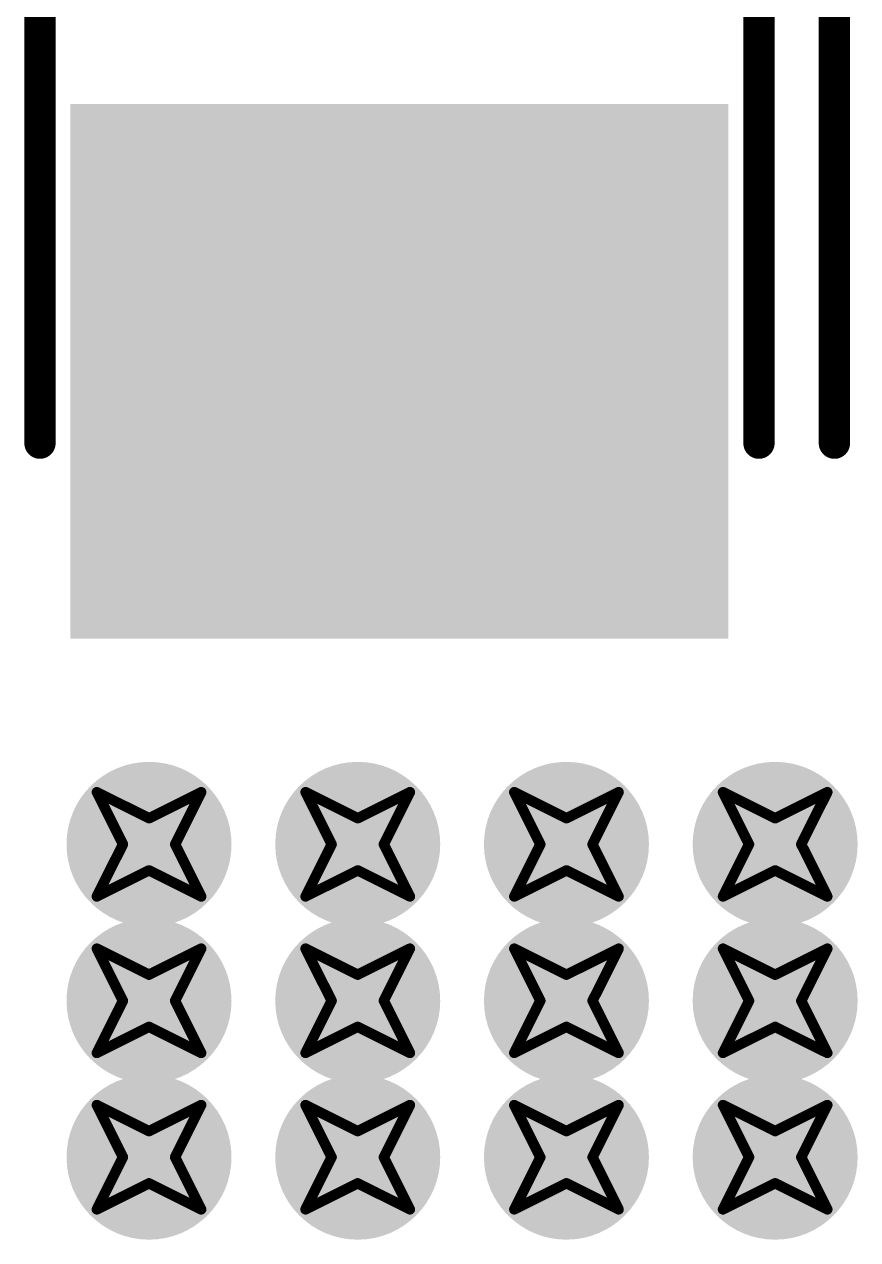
# Model space of a CAD drawing. Header units: inches. Extents: x -11 to 1110, y -7 to 455.
# Drawn here: x 634.47 to 638.53, y 19.18 to 25.1 of the extents above; entities that cross this region are included whole.
import ezdxf

# ---------------------------------------------------------------- set-up
doc = ezdxf.new("R2010")
doc.units = ezdxf.units.IN
for name, color, linetype in [('Bottom Layer', 5, 'Continuous'), ('Bottom Overlay', 54, 'Continuous'), ('Bottom Paste', 16, 'Continuous'), ('Bottom Solder', 6, 'Continuous'), ('Drill Drawing', 1, 'Continuous'), ('Top Layer', 1, 'Continuous'), ('Top Solder', 216, 'Continuous'), ('Via Holes', 16, 'Continuous')]:
    doc.layers.add(name, color=color, linetype=linetype)

# ---------------------------------------------------------------- blocks, each defined once
blk = doc.blocks.new('C____C_B_249')
at = {"layer": 'Bottom Overlay'}
blk.add_lwpolyline([(3.05, -1.75, 0.1524, 0.1524, 0), (-3.0251, -1.75, 0.1524, 0.1524, 0)], format="xyseb", dxfattribs=at)
blk.add_lwpolyline([(3.0119, -1.75, 0.0762, 0.0762, 1), (3.0881, -1.75, 0.0762, 0.0762, 1)], format="xyseb", close=True, dxfattribs=at)
blk = doc.blocks.new('C____C_B_250')
at = {"layer": 'Bottom Layer'}
blk.add_hatch(color=5, dxfattribs=at).paths.add_polyline_path([(1.5, 1.5), (3.9, 1.5), (3.9, -1.5), (1.5, -1.5)])
at = {"layer": 'Bottom Paste'}
blk.add_hatch(color=16, dxfattribs=at).paths.add_polyline_path([(1.5, 1.5), (3.9, 1.5), (3.9, -1.5), (1.5, -1.5)])
at = {"layer": 'Bottom Solder'}
blk.add_hatch(color=6, dxfattribs=at).paths.add_polyline_path([(1.3984, 1.6016), (4.0016, 1.6016), (4.0016, -1.6016), (1.3984, -1.6016)])
at = {"layer": 'Bottom Overlay'}
for points in [[(3.05, 1.75, 0.1524, 0.1524, 0), (-3.0251, 1.75, 0.1524, 0.1524, 0)], [(3.05, -1.75, 0.1524, 0.1524, 0), (-3.0251, -1.75, 0.1524, 0.1524, 0)]]:
    blk.add_lwpolyline(points, format="xyseb", dxfattribs=at)
for points in [[(3.0119, 1.75, 0.0762, 0.0762, 1), (3.0881, 1.75, 0.0762, 0.0762, 1)], [(3.0119, -1.75, 0.0762, 0.0762, 1), (3.0881, -1.75, 0.0762, 0.0762, 1)]]:
    blk.add_lwpolyline(points, format="xyseb", close=True, dxfattribs=at)

msp = doc.modelspace()

# ---------------------------------------------------------------- hatches: boundary and pattern name
at = {"layer": 'Bottom Layer'}
h = msp.add_hatch(color=5, dxfattribs=at)
edge = h.paths.add_edge_path()
edge.add_arc((635.0762, 21.1074), 0.3, 0, 360)
h = msp.add_hatch(color=5, dxfattribs=at)
edge = h.paths.add_edge_path()
edge.add_arc((636.0922, 21.1074), 0.3, 0, 360)
h = msp.add_hatch(color=5, dxfattribs=at)
edge = h.paths.add_edge_path()
edge.add_arc((637.1082, 21.1074), 0.3, 0, 360)
h = msp.add_hatch(color=5, dxfattribs=at)
edge = h.paths.add_edge_path()
edge.add_arc((638.1242, 21.1074), 0.3, 0, 360)
h = msp.add_hatch(color=5, dxfattribs=at)
edge = h.paths.add_edge_path()
edge.add_arc((635.0762, 20.3454), 0.3, 0, 360)
h = msp.add_hatch(color=5, dxfattribs=at)
edge = h.paths.add_edge_path()
edge.add_arc((636.0922, 20.3454), 0.3, 0, 360)
h = msp.add_hatch(color=5, dxfattribs=at)
edge = h.paths.add_edge_path()
edge.add_arc((637.1082, 20.3454), 0.3, 0, 360)
h = msp.add_hatch(color=5, dxfattribs=at)
edge = h.paths.add_edge_path()
edge.add_arc((638.1242, 20.3454), 0.3, 0, 360)
h = msp.add_hatch(color=5, dxfattribs=at)
edge = h.paths.add_edge_path()
edge.add_arc((635.0762, 19.5834), 0.3, 0, 360)
h = msp.add_hatch(color=5, dxfattribs=at)
edge = h.paths.add_edge_path()
edge.add_arc((636.0922, 19.5834), 0.3, 0, 360)
h = msp.add_hatch(color=5, dxfattribs=at)
edge = h.paths.add_edge_path()
edge.add_arc((637.1082, 19.5834), 0.3, 0, 360)
h = msp.add_hatch(color=5, dxfattribs=at)
edge = h.paths.add_edge_path()
edge.add_arc((638.1242, 19.5834), 0.3, 0, 360)
at = {"layer": 'Bottom Solder'}
h = msp.add_hatch(color=6, dxfattribs=at)
edge = h.paths.add_edge_path()
edge.add_arc((635.0762, 21.1074), 0.4016, 0, 360)
h = msp.add_hatch(color=6, dxfattribs=at)
edge = h.paths.add_edge_path()
edge.add_arc((636.0922, 21.1074), 0.4016, 0, 360)
h = msp.add_hatch(color=6, dxfattribs=at)
edge = h.paths.add_edge_path()
edge.add_arc((637.1082, 21.1074), 0.4016, 0, 360)
h = msp.add_hatch(color=6, dxfattribs=at)
edge = h.paths.add_edge_path()
edge.add_arc((638.1242, 21.1074), 0.4016, 0, 360)
h = msp.add_hatch(color=6, dxfattribs=at)
edge = h.paths.add_edge_path()
edge.add_arc((635.0762, 20.3454), 0.4016, 0, 360)
h = msp.add_hatch(color=6, dxfattribs=at)
edge = h.paths.add_edge_path()
edge.add_arc((636.0922, 20.3454), 0.4016, 0, 360)
h = msp.add_hatch(color=6, dxfattribs=at)
edge = h.paths.add_edge_path()
edge.add_arc((637.1082, 20.3454), 0.4016, 0, 360)
h = msp.add_hatch(color=6, dxfattribs=at)
edge = h.paths.add_edge_path()
edge.add_arc((638.1242, 20.3454), 0.4016, 0, 360)
h = msp.add_hatch(color=6, dxfattribs=at)
edge = h.paths.add_edge_path()
edge.add_arc((635.0762, 19.5834), 0.4016, 0, 360)
h = msp.add_hatch(color=6, dxfattribs=at)
edge = h.paths.add_edge_path()
edge.add_arc((636.0922, 19.5834), 0.4016, 0, 360)
h = msp.add_hatch(color=6, dxfattribs=at)
edge = h.paths.add_edge_path()
edge.add_arc((637.1082, 19.5834), 0.4016, 0, 360)
h = msp.add_hatch(color=6, dxfattribs=at)
edge = h.paths.add_edge_path()
edge.add_arc((638.1242, 19.5834), 0.4016, 0, 360)
at = {"layer": 'Top Layer'}
h = msp.add_hatch(color=1, dxfattribs=at)
edge = h.paths.add_edge_path()
edge.add_arc((635.0762, 21.1074), 0.3, 0, 360)
h = msp.add_hatch(color=1, dxfattribs=at)
edge = h.paths.add_edge_path()
edge.add_arc((636.0922, 21.1074), 0.3, 0, 360)
h = msp.add_hatch(color=1, dxfattribs=at)
edge = h.paths.add_edge_path()
edge.add_arc((637.1082, 21.1074), 0.3, 0, 360)
h = msp.add_hatch(color=1, dxfattribs=at)
edge = h.paths.add_edge_path()
edge.add_arc((638.1242, 21.1074), 0.3, 0, 360)
h = msp.add_hatch(color=1, dxfattribs=at)
edge = h.paths.add_edge_path()
edge.add_arc((635.0762, 20.3454), 0.3, 0, 360)
h = msp.add_hatch(color=1, dxfattribs=at)
edge = h.paths.add_edge_path()
edge.add_arc((636.0922, 20.3454), 0.3, 0, 360)
h = msp.add_hatch(color=1, dxfattribs=at)
edge = h.paths.add_edge_path()
edge.add_arc((637.1082, 20.3454), 0.3, 0, 360)
h = msp.add_hatch(color=1, dxfattribs=at)
edge = h.paths.add_edge_path()
edge.add_arc((638.1242, 20.3454), 0.3, 0, 360)
h = msp.add_hatch(color=1, dxfattribs=at)
edge = h.paths.add_edge_path()
edge.add_arc((635.0762, 19.5834), 0.3, 0, 360)
h = msp.add_hatch(color=1, dxfattribs=at)
edge = h.paths.add_edge_path()
edge.add_arc((636.0922, 19.5834), 0.3, 0, 360)
h = msp.add_hatch(color=1, dxfattribs=at)
edge = h.paths.add_edge_path()
edge.add_arc((637.1082, 19.5834), 0.3, 0, 360)
h = msp.add_hatch(color=1, dxfattribs=at)
edge = h.paths.add_edge_path()
edge.add_arc((638.1242, 19.5834), 0.3, 0, 360)
at = {"layer": 'Top Solder'}
h = msp.add_hatch(color=216, dxfattribs=at)
edge = h.paths.add_edge_path()
edge.add_arc((635.0762, 21.1074), 0.4016, 0, 360)
h = msp.add_hatch(color=216, dxfattribs=at)
edge = h.paths.add_edge_path()
edge.add_arc((636.0922, 21.1074), 0.4016, 0, 360)
h = msp.add_hatch(color=216, dxfattribs=at)
edge = h.paths.add_edge_path()
edge.add_arc((637.1082, 21.1074), 0.4016, 0, 360)
h = msp.add_hatch(color=216, dxfattribs=at)
edge = h.paths.add_edge_path()
edge.add_arc((638.1242, 21.1074), 0.4016, 0, 360)
h = msp.add_hatch(color=216, dxfattribs=at)
edge = h.paths.add_edge_path()
edge.add_arc((635.0762, 20.3454), 0.4016, 0, 360)
h = msp.add_hatch(color=216, dxfattribs=at)
edge = h.paths.add_edge_path()
edge.add_arc((636.0922, 20.3454), 0.4016, 0, 360)
h = msp.add_hatch(color=216, dxfattribs=at)
edge = h.paths.add_edge_path()
edge.add_arc((637.1082, 20.3454), 0.4016, 0, 360)
h = msp.add_hatch(color=216, dxfattribs=at)
edge = h.paths.add_edge_path()
edge.add_arc((638.1242, 20.3454), 0.4016, 0, 360)
h = msp.add_hatch(color=216, dxfattribs=at)
edge = h.paths.add_edge_path()
edge.add_arc((635.0762, 19.5834), 0.4016, 0, 360)
h = msp.add_hatch(color=216, dxfattribs=at)
edge = h.paths.add_edge_path()
edge.add_arc((636.0922, 19.5834), 0.4016, 0, 360)
h = msp.add_hatch(color=216, dxfattribs=at)
edge = h.paths.add_edge_path()
edge.add_arc((637.1082, 19.5834), 0.4016, 0, 360)
h = msp.add_hatch(color=216, dxfattribs=at)
edge = h.paths.add_edge_path()
edge.add_arc((638.1242, 19.5834), 0.4016, 0, 360)
at = {"layer": 'Via Holes'}
h = msp.add_hatch(color=7, dxfattribs=at)
edge = h.paths.add_edge_path()
edge.add_arc((635.0762, 21.1074), 0.15, 0, 360)
h = msp.add_hatch(color=7, dxfattribs=at)
edge = h.paths.add_edge_path()
edge.add_arc((636.0922, 21.1074), 0.15, 0, 360)
h = msp.add_hatch(color=7, dxfattribs=at)
edge = h.paths.add_edge_path()
edge.add_arc((637.1082, 21.1074), 0.15, 0, 360)
h = msp.add_hatch(color=7, dxfattribs=at)
edge = h.paths.add_edge_path()
edge.add_arc((638.1242, 21.1074), 0.15, 0, 360)
h = msp.add_hatch(color=7, dxfattribs=at)
edge = h.paths.add_edge_path()
edge.add_arc((635.0762, 20.3454), 0.15, 0, 360)
h = msp.add_hatch(color=7, dxfattribs=at)
edge = h.paths.add_edge_path()
edge.add_arc((636.0922, 20.3454), 0.15, 0, 360)
h = msp.add_hatch(color=7, dxfattribs=at)
edge = h.paths.add_edge_path()
edge.add_arc((637.1082, 20.3454), 0.15, 0, 360)
h = msp.add_hatch(color=7, dxfattribs=at)
edge = h.paths.add_edge_path()
edge.add_arc((638.1242, 20.3454), 0.15, 0, 360)
h = msp.add_hatch(color=7, dxfattribs=at)
edge = h.paths.add_edge_path()
edge.add_arc((635.0762, 19.5834), 0.15, 0, 360)
h = msp.add_hatch(color=7, dxfattribs=at)
edge = h.paths.add_edge_path()
edge.add_arc((636.0922, 19.5834), 0.15, 0, 360)
h = msp.add_hatch(color=7, dxfattribs=at)
edge = h.paths.add_edge_path()
edge.add_arc((637.1082, 19.5834), 0.15, 0, 360)
h = msp.add_hatch(color=7, dxfattribs=at)
edge = h.paths.add_edge_path()
edge.add_arc((638.1242, 19.5834), 0.15, 0, 360)

# ---------------------------------------------------------------- linework, layer by layer
at = {"layer": 'Drill Drawing'}
for points in [[(634.8222, 21.3614, 0.0508, 0.0508, 0), (635.0762, 21.2344, 0.0508, 0.0508, 0)], [(634.8222, 21.3614, 0.0508, 0.0508, 0), (634.9492, 21.1074, 0.0508, 0.0508, 0)], [(635.0762, 21.2344, 0.0508, 0.0508, 0), (635.3302, 21.3614, 0.0508, 0.0508, 0)], [(635.2032, 21.1074, 0.0508, 0.0508, 0), (635.3302, 21.3614, 0.0508, 0.0508, 0)], [(635.8382, 21.3614, 0.0508, 0.0508, 0), (636.0922, 21.2344, 0.0508, 0.0508, 0)], [(635.8382, 21.3614, 0.0508, 0.0508, 0), (635.9652, 21.1074, 0.0508, 0.0508, 0)], [(636.0922, 21.2344, 0.0508, 0.0508, 0), (636.3462, 21.3614, 0.0508, 0.0508, 0)], [(636.2192, 21.1074, 0.0508, 0.0508, 0), (636.3462, 21.3614, 0.0508, 0.0508, 0)], [(636.8542, 21.3614, 0.0508, 0.0508, 0), (637.1082, 21.2344, 0.0508, 0.0508, 0)], [(636.8542, 21.3614, 0.0508, 0.0508, 0), (636.9812, 21.1074, 0.0508, 0.0508, 0)], [(637.1082, 21.2344, 0.0508, 0.0508, 0), (637.3622, 21.3614, 0.0508, 0.0508, 0)], [(637.2352, 21.1074, 0.0508, 0.0508, 0), (637.3622, 21.3614, 0.0508, 0.0508, 0)], [(637.8702, 21.3614, 0.0508, 0.0508, 0), (638.1242, 21.2344, 0.0508, 0.0508, 0)], [(637.8702, 21.3614, 0.0508, 0.0508, 0), (637.9972, 21.1074, 0.0508, 0.0508, 0)], [(638.1242, 21.2344, 0.0508, 0.0508, 0), (638.3782, 21.3614, 0.0508, 0.0508, 0)], [(638.2512, 21.1074, 0.0508, 0.0508, 0), (638.3782, 21.3614, 0.0508, 0.0508, 0)], [(634.8222, 20.8534, 0.0508, 0.0508, 0), (634.9492, 21.1074, 0.0508, 0.0508, 0)], [(635.2032, 21.1074, 0.0508, 0.0508, 0), (635.3302, 20.8534, 0.0508, 0.0508, 0)], [(635.8382, 20.8534, 0.0508, 0.0508, 0), (635.9652, 21.1074, 0.0508, 0.0508, 0)], [(636.2192, 21.1074, 0.0508, 0.0508, 0), (636.3462, 20.8534, 0.0508, 0.0508, 0)], [(636.8542, 20.8534, 0.0508, 0.0508, 0), (636.9812, 21.1074, 0.0508, 0.0508, 0)], [(637.2352, 21.1074, 0.0508, 0.0508, 0), (637.3622, 20.8534, 0.0508, 0.0508, 0)], [(637.8702, 20.8534, 0.0508, 0.0508, 0), (637.9972, 21.1074, 0.0508, 0.0508, 0)], [(638.2512, 21.1074, 0.0508, 0.0508, 0), (638.3782, 20.8534, 0.0508, 0.0508, 0)], [(634.8222, 20.8534, 0.0508, 0.0508, 0), (635.0762, 20.9804, 0.0508, 0.0508, 0)], [(635.0762, 20.9804, 0.0508, 0.0508, 0), (635.3302, 20.8534, 0.0508, 0.0508, 0)], [(635.8382, 20.8534, 0.0508, 0.0508, 0), (636.0922, 20.9804, 0.0508, 0.0508, 0)], [(636.0922, 20.9804, 0.0508, 0.0508, 0), (636.3462, 20.8534, 0.0508, 0.0508, 0)], [(636.8542, 20.8534, 0.0508, 0.0508, 0), (637.1082, 20.9804, 0.0508, 0.0508, 0)], [(637.1082, 20.9804, 0.0508, 0.0508, 0), (637.3622, 20.8534, 0.0508, 0.0508, 0)], [(637.8702, 20.8534, 0.0508, 0.0508, 0), (638.1242, 20.9804, 0.0508, 0.0508, 0)], [(638.1242, 20.9804, 0.0508, 0.0508, 0), (638.3782, 20.8534, 0.0508, 0.0508, 0)], [(634.8222, 20.5994, 0.0508, 0.0508, 0), (635.0762, 20.4724, 0.0508, 0.0508, 0)], [(634.8222, 20.5994, 0.0508, 0.0508, 0), (634.9492, 20.3454, 0.0508, 0.0508, 0)], [(635.0762, 20.4724, 0.0508, 0.0508, 0), (635.3302, 20.5994, 0.0508, 0.0508, 0)], [(635.2032, 20.3454, 0.0508, 0.0508, 0), (635.3302, 20.5994, 0.0508, 0.0508, 0)], [(635.8382, 20.5994, 0.0508, 0.0508, 0), (636.0922, 20.4724, 0.0508, 0.0508, 0)], [(635.8382, 20.5994, 0.0508, 0.0508, 0), (635.9652, 20.3454, 0.0508, 0.0508, 0)], [(636.0922, 20.4724, 0.0508, 0.0508, 0), (636.3462, 20.5994, 0.0508, 0.0508, 0)], [(636.2192, 20.3454, 0.0508, 0.0508, 0), (636.3462, 20.5994, 0.0508, 0.0508, 0)], [(636.8542, 20.5994, 0.0508, 0.0508, 0), (637.1082, 20.4724, 0.0508, 0.0508, 0)], [(636.8542, 20.5994, 0.0508, 0.0508, 0), (636.9812, 20.3454, 0.0508, 0.0508, 0)], [(637.1082, 20.4724, 0.0508, 0.0508, 0), (637.3622, 20.5994, 0.0508, 0.0508, 0)], [(637.2352, 20.3454, 0.0508, 0.0508, 0), (637.3622, 20.5994, 0.0508, 0.0508, 0)], [(637.8702, 20.5994, 0.0508, 0.0508, 0), (638.1242, 20.4724, 0.0508, 0.0508, 0)], [(637.8702, 20.5994, 0.0508, 0.0508, 0), (637.9972, 20.3454, 0.0508, 0.0508, 0)], [(638.1242, 20.4724, 0.0508, 0.0508, 0), (638.3782, 20.5994, 0.0508, 0.0508, 0)], [(638.2512, 20.3454, 0.0508, 0.0508, 0), (638.3782, 20.5994, 0.0508, 0.0508, 0)], [(634.8222, 20.0914, 0.0508, 0.0508, 0), (634.9492, 20.3454, 0.0508, 0.0508, 0)], [(635.2032, 20.3454, 0.0508, 0.0508, 0), (635.3302, 20.0914, 0.0508, 0.0508, 0)], [(635.8382, 20.0914, 0.0508, 0.0508, 0), (635.9652, 20.3454, 0.0508, 0.0508, 0)], [(636.2192, 20.3454, 0.0508, 0.0508, 0), (636.3462, 20.0914, 0.0508, 0.0508, 0)], [(636.8542, 20.0914, 0.0508, 0.0508, 0), (636.9812, 20.3454, 0.0508, 0.0508, 0)], [(637.2352, 20.3454, 0.0508, 0.0508, 0), (637.3622, 20.0914, 0.0508, 0.0508, 0)], [(637.8702, 20.0914, 0.0508, 0.0508, 0), (637.9972, 20.3454, 0.0508, 0.0508, 0)], [(638.2512, 20.3454, 0.0508, 0.0508, 0), (638.3782, 20.0914, 0.0508, 0.0508, 0)], [(634.8222, 20.0914, 0.0508, 0.0508, 0), (635.0762, 20.2184, 0.0508, 0.0508, 0)], [(635.0762, 20.2184, 0.0508, 0.0508, 0), (635.3302, 20.0914, 0.0508, 0.0508, 0)], [(635.8382, 20.0914, 0.0508, 0.0508, 0), (636.0922, 20.2184, 0.0508, 0.0508, 0)], [(636.0922, 20.2184, 0.0508, 0.0508, 0), (636.3462, 20.0914, 0.0508, 0.0508, 0)], [(636.8542, 20.0914, 0.0508, 0.0508, 0), (637.1082, 20.2184, 0.0508, 0.0508, 0)], [(637.1082, 20.2184, 0.0508, 0.0508, 0), (637.3622, 20.0914, 0.0508, 0.0508, 0)], [(637.8702, 20.0914, 0.0508, 0.0508, 0), (638.1242, 20.2184, 0.0508, 0.0508, 0)], [(638.1242, 20.2184, 0.0508, 0.0508, 0), (638.3782, 20.0914, 0.0508, 0.0508, 0)], [(634.8222, 19.8374, 0.0508, 0.0508, 0), (635.0762, 19.7104, 0.0508, 0.0508, 0)], [(634.8222, 19.8374, 0.0508, 0.0508, 0), (634.9492, 19.5834, 0.0508, 0.0508, 0)], [(635.0762, 19.7104, 0.0508, 0.0508, 0), (635.3302, 19.8374, 0.0508, 0.0508, 0)], [(635.2032, 19.5834, 0.0508, 0.0508, 0), (635.3302, 19.8374, 0.0508, 0.0508, 0)], [(635.8382, 19.8374, 0.0508, 0.0508, 0), (636.0922, 19.7104, 0.0508, 0.0508, 0)], [(635.8382, 19.8374, 0.0508, 0.0508, 0), (635.9652, 19.5834, 0.0508, 0.0508, 0)], [(636.0922, 19.7104, 0.0508, 0.0508, 0), (636.3462, 19.8374, 0.0508, 0.0508, 0)], [(636.2192, 19.5834, 0.0508, 0.0508, 0), (636.3462, 19.8374, 0.0508, 0.0508, 0)], [(636.8542, 19.8374, 0.0508, 0.0508, 0), (637.1082, 19.7104, 0.0508, 0.0508, 0)], [(636.8542, 19.8374, 0.0508, 0.0508, 0), (636.9812, 19.5834, 0.0508, 0.0508, 0)], [(637.1082, 19.7104, 0.0508, 0.0508, 0), (637.3622, 19.8374, 0.0508, 0.0508, 0)], [(637.2352, 19.5834, 0.0508, 0.0508, 0), (637.3622, 19.8374, 0.0508, 0.0508, 0)], [(637.8702, 19.8374, 0.0508, 0.0508, 0), (638.1242, 19.7104, 0.0508, 0.0508, 0)], [(637.8702, 19.8374, 0.0508, 0.0508, 0), (637.9972, 19.5834, 0.0508, 0.0508, 0)], [(638.1242, 19.7104, 0.0508, 0.0508, 0), (638.3782, 19.8374, 0.0508, 0.0508, 0)], [(638.2512, 19.5834, 0.0508, 0.0508, 0), (638.3782, 19.8374, 0.0508, 0.0508, 0)], [(634.8222, 19.3294, 0.0508, 0.0508, 0), (634.9492, 19.5834, 0.0508, 0.0508, 0)], [(635.2032, 19.5834, 0.0508, 0.0508, 0), (635.3302, 19.3294, 0.0508, 0.0508, 0)], [(635.8382, 19.3294, 0.0508, 0.0508, 0), (635.9652, 19.5834, 0.0508, 0.0508, 0)], [(636.2192, 19.5834, 0.0508, 0.0508, 0), (636.3462, 19.3294, 0.0508, 0.0508, 0)], [(636.8542, 19.3294, 0.0508, 0.0508, 0), (636.9812, 19.5834, 0.0508, 0.0508, 0)], [(637.2352, 19.5834, 0.0508, 0.0508, 0), (637.3622, 19.3294, 0.0508, 0.0508, 0)], [(637.8702, 19.3294, 0.0508, 0.0508, 0), (637.9972, 19.5834, 0.0508, 0.0508, 0)], [(638.2512, 19.5834, 0.0508, 0.0508, 0), (638.3782, 19.3294, 0.0508, 0.0508, 0)], [(634.8222, 19.3294, 0.0508, 0.0508, 0), (635.0762, 19.4564, 0.0508, 0.0508, 0)], [(635.0762, 19.4564, 0.0508, 0.0508, 0), (635.3302, 19.3294, 0.0508, 0.0508, 0)], [(635.8382, 19.3294, 0.0508, 0.0508, 0), (636.0922, 19.4564, 0.0508, 0.0508, 0)], [(636.0922, 19.4564, 0.0508, 0.0508, 0), (636.3462, 19.3294, 0.0508, 0.0508, 0)], [(636.8542, 19.3294, 0.0508, 0.0508, 0), (637.1082, 19.4564, 0.0508, 0.0508, 0)], [(637.1082, 19.4564, 0.0508, 0.0508, 0), (637.3622, 19.3294, 0.0508, 0.0508, 0)], [(637.8702, 19.3294, 0.0508, 0.0508, 0), (638.1242, 19.4564, 0.0508, 0.0508, 0)], [(638.1242, 19.4564, 0.0508, 0.0508, 0), (638.3782, 19.3294, 0.0508, 0.0508, 0)]]:
    msp.add_lwpolyline(points, format="xyseb", dxfattribs=at)
for points in [[(634.8095, 21.3614, 0.0254, 0.0254, 1), (634.8349, 21.3614, 0.0254, 0.0254, 1)], [(634.8095, 21.3614, 0.0254, 0.0254, 1), (634.8349, 21.3614, 0.0254, 0.0254, 1)], [(635.3175, 21.3614, 0.0254, 0.0254, 1), (635.3429, 21.3614, 0.0254, 0.0254, 1)], [(635.3175, 21.3614, 0.0254, 0.0254, 1), (635.3429, 21.3614, 0.0254, 0.0254, 1)], [(635.8255, 21.3614, 0.0254, 0.0254, 1), (635.8509, 21.3614, 0.0254, 0.0254, 1)], [(635.8255, 21.3614, 0.0254, 0.0254, 1), (635.8509, 21.3614, 0.0254, 0.0254, 1)], [(636.3335, 21.3614, 0.0254, 0.0254, 1), (636.3589, 21.3614, 0.0254, 0.0254, 1)], [(636.3335, 21.3614, 0.0254, 0.0254, 1), (636.3589, 21.3614, 0.0254, 0.0254, 1)], [(636.8415, 21.3614, 0.0254, 0.0254, 1), (636.8669, 21.3614, 0.0254, 0.0254, 1)], [(636.8415, 21.3614, 0.0254, 0.0254, 1), (636.8669, 21.3614, 0.0254, 0.0254, 1)], [(637.3495, 21.3614, 0.0254, 0.0254, 1), (637.3749, 21.3614, 0.0254, 0.0254, 1)], [(637.3495, 21.3614, 0.0254, 0.0254, 1), (637.3749, 21.3614, 0.0254, 0.0254, 1)], [(637.8575, 21.3614, 0.0254, 0.0254, 1), (637.8829, 21.3614, 0.0254, 0.0254, 1)], [(637.8575, 21.3614, 0.0254, 0.0254, 1), (637.8829, 21.3614, 0.0254, 0.0254, 1)], [(638.3655, 21.3614, 0.0254, 0.0254, 1), (638.3909, 21.3614, 0.0254, 0.0254, 1)], [(638.3655, 21.3614, 0.0254, 0.0254, 1), (638.3909, 21.3614, 0.0254, 0.0254, 1)], [(635.0635, 21.2344, 0.0254, 0.0254, 1), (635.0889, 21.2344, 0.0254, 0.0254, 1)], [(635.0635, 21.2344, 0.0254, 0.0254, 1), (635.0889, 21.2344, 0.0254, 0.0254, 1)], [(636.0795, 21.2344, 0.0254, 0.0254, 1), (636.1049, 21.2344, 0.0254, 0.0254, 1)], [(636.0795, 21.2344, 0.0254, 0.0254, 1), (636.1049, 21.2344, 0.0254, 0.0254, 1)], [(637.0955, 21.2344, 0.0254, 0.0254, 1), (637.1209, 21.2344, 0.0254, 0.0254, 1)], [(637.0955, 21.2344, 0.0254, 0.0254, 1), (637.1209, 21.2344, 0.0254, 0.0254, 1)], [(638.1115, 21.2344, 0.0254, 0.0254, 1), (638.1369, 21.2344, 0.0254, 0.0254, 1)], [(638.1115, 21.2344, 0.0254, 0.0254, 1), (638.1369, 21.2344, 0.0254, 0.0254, 1)], [(634.9365, 21.1074, 0.0254, 0.0254, 1), (634.9619, 21.1074, 0.0254, 0.0254, 1)], [(634.9365, 21.1074, 0.0254, 0.0254, 1), (634.9619, 21.1074, 0.0254, 0.0254, 1)], [(635.1905, 21.1074, 0.0254, 0.0254, 1), (635.2159, 21.1074, 0.0254, 0.0254, 1)], [(635.1905, 21.1074, 0.0254, 0.0254, 1), (635.2159, 21.1074, 0.0254, 0.0254, 1)], [(635.9525, 21.1074, 0.0254, 0.0254, 1), (635.9779, 21.1074, 0.0254, 0.0254, 1)], [(635.9525, 21.1074, 0.0254, 0.0254, 1), (635.9779, 21.1074, 0.0254, 0.0254, 1)], [(636.2065, 21.1074, 0.0254, 0.0254, 1), (636.2319, 21.1074, 0.0254, 0.0254, 1)], [(636.2065, 21.1074, 0.0254, 0.0254, 1), (636.2319, 21.1074, 0.0254, 0.0254, 1)], [(636.9685, 21.1074, 0.0254, 0.0254, 1), (636.9939, 21.1074, 0.0254, 0.0254, 1)], [(636.9685, 21.1074, 0.0254, 0.0254, 1), (636.9939, 21.1074, 0.0254, 0.0254, 1)], [(637.2225, 21.1074, 0.0254, 0.0254, 1), (637.2479, 21.1074, 0.0254, 0.0254, 1)], [(637.2225, 21.1074, 0.0254, 0.0254, 1), (637.2479, 21.1074, 0.0254, 0.0254, 1)], [(637.9845, 21.1074, 0.0254, 0.0254, 1), (638.0099, 21.1074, 0.0254, 0.0254, 1)], [(637.9845, 21.1074, 0.0254, 0.0254, 1), (638.0099, 21.1074, 0.0254, 0.0254, 1)], [(638.2385, 21.1074, 0.0254, 0.0254, 1), (638.2639, 21.1074, 0.0254, 0.0254, 1)], [(638.2385, 21.1074, 0.0254, 0.0254, 1), (638.2639, 21.1074, 0.0254, 0.0254, 1)], [(635.0635, 20.9804, 0.0254, 0.0254, 1), (635.0889, 20.9804, 0.0254, 0.0254, 1)], [(635.0635, 20.9804, 0.0254, 0.0254, 1), (635.0889, 20.9804, 0.0254, 0.0254, 1)], [(636.0795, 20.9804, 0.0254, 0.0254, 1), (636.1049, 20.9804, 0.0254, 0.0254, 1)], [(636.0795, 20.9804, 0.0254, 0.0254, 1), (636.1049, 20.9804, 0.0254, 0.0254, 1)], [(637.0955, 20.9804, 0.0254, 0.0254, 1), (637.1209, 20.9804, 0.0254, 0.0254, 1)], [(637.0955, 20.9804, 0.0254, 0.0254, 1), (637.1209, 20.9804, 0.0254, 0.0254, 1)], [(638.1115, 20.9804, 0.0254, 0.0254, 1), (638.1369, 20.9804, 0.0254, 0.0254, 1)], [(638.1115, 20.9804, 0.0254, 0.0254, 1), (638.1369, 20.9804, 0.0254, 0.0254, 1)], [(634.8095, 20.8534, 0.0254, 0.0254, 1), (634.8349, 20.8534, 0.0254, 0.0254, 1)], [(634.8095, 20.8534, 0.0254, 0.0254, 1), (634.8349, 20.8534, 0.0254, 0.0254, 1)], [(635.3175, 20.8534, 0.0254, 0.0254, 1), (635.3429, 20.8534, 0.0254, 0.0254, 1)], [(635.3175, 20.8534, 0.0254, 0.0254, 1), (635.3429, 20.8534, 0.0254, 0.0254, 1)], [(635.8255, 20.8534, 0.0254, 0.0254, 1), (635.8509, 20.8534, 0.0254, 0.0254, 1)], [(635.8255, 20.8534, 0.0254, 0.0254, 1), (635.8509, 20.8534, 0.0254, 0.0254, 1)], [(636.3335, 20.8534, 0.0254, 0.0254, 1), (636.3589, 20.8534, 0.0254, 0.0254, 1)], [(636.3335, 20.8534, 0.0254, 0.0254, 1), (636.3589, 20.8534, 0.0254, 0.0254, 1)], [(636.8415, 20.8534, 0.0254, 0.0254, 1), (636.8669, 20.8534, 0.0254, 0.0254, 1)], [(636.8415, 20.8534, 0.0254, 0.0254, 1), (636.8669, 20.8534, 0.0254, 0.0254, 1)], [(637.3495, 20.8534, 0.0254, 0.0254, 1), (637.3749, 20.8534, 0.0254, 0.0254, 1)], [(637.3495, 20.8534, 0.0254, 0.0254, 1), (637.3749, 20.8534, 0.0254, 0.0254, 1)], [(637.8575, 20.8534, 0.0254, 0.0254, 1), (637.8829, 20.8534, 0.0254, 0.0254, 1)], [(637.8575, 20.8534, 0.0254, 0.0254, 1), (637.8829, 20.8534, 0.0254, 0.0254, 1)], [(638.3655, 20.8534, 0.0254, 0.0254, 1), (638.3909, 20.8534, 0.0254, 0.0254, 1)], [(638.3655, 20.8534, 0.0254, 0.0254, 1), (638.3909, 20.8534, 0.0254, 0.0254, 1)], [(634.8095, 20.5994, 0.0254, 0.0254, 1), (634.8349, 20.5994, 0.0254, 0.0254, 1)], [(634.8095, 20.5994, 0.0254, 0.0254, 1), (634.8349, 20.5994, 0.0254, 0.0254, 1)], [(635.3175, 20.5994, 0.0254, 0.0254, 1), (635.3429, 20.5994, 0.0254, 0.0254, 1)], [(635.3175, 20.5994, 0.0254, 0.0254, 1), (635.3429, 20.5994, 0.0254, 0.0254, 1)], [(635.8255, 20.5994, 0.0254, 0.0254, 1), (635.8509, 20.5994, 0.0254, 0.0254, 1)], [(635.8255, 20.5994, 0.0254, 0.0254, 1), (635.8509, 20.5994, 0.0254, 0.0254, 1)], [(636.3335, 20.5994, 0.0254, 0.0254, 1), (636.3589, 20.5994, 0.0254, 0.0254, 1)], [(636.3335, 20.5994, 0.0254, 0.0254, 1), (636.3589, 20.5994, 0.0254, 0.0254, 1)], [(636.8415, 20.5994, 0.0254, 0.0254, 1), (636.8669, 20.5994, 0.0254, 0.0254, 1)], [(636.8415, 20.5994, 0.0254, 0.0254, 1), (636.8669, 20.5994, 0.0254, 0.0254, 1)], [(637.3495, 20.5994, 0.0254, 0.0254, 1), (637.3749, 20.5994, 0.0254, 0.0254, 1)], [(637.3495, 20.5994, 0.0254, 0.0254, 1), (637.3749, 20.5994, 0.0254, 0.0254, 1)], [(637.8575, 20.5994, 0.0254, 0.0254, 1), (637.8829, 20.5994, 0.0254, 0.0254, 1)], [(637.8575, 20.5994, 0.0254, 0.0254, 1), (637.8829, 20.5994, 0.0254, 0.0254, 1)], [(638.3655, 20.5994, 0.0254, 0.0254, 1), (638.3909, 20.5994, 0.0254, 0.0254, 1)], [(638.3655, 20.5994, 0.0254, 0.0254, 1), (638.3909, 20.5994, 0.0254, 0.0254, 1)], [(635.0635, 20.4724, 0.0254, 0.0254, 1), (635.0889, 20.4724, 0.0254, 0.0254, 1)], [(635.0635, 20.4724, 0.0254, 0.0254, 1), (635.0889, 20.4724, 0.0254, 0.0254, 1)], [(636.0795, 20.4724, 0.0254, 0.0254, 1), (636.1049, 20.4724, 0.0254, 0.0254, 1)], [(636.0795, 20.4724, 0.0254, 0.0254, 1), (636.1049, 20.4724, 0.0254, 0.0254, 1)], [(637.0955, 20.4724, 0.0254, 0.0254, 1), (637.1209, 20.4724, 0.0254, 0.0254, 1)], [(637.0955, 20.4724, 0.0254, 0.0254, 1), (637.1209, 20.4724, 0.0254, 0.0254, 1)], [(638.1115, 20.4724, 0.0254, 0.0254, 1), (638.1369, 20.4724, 0.0254, 0.0254, 1)], [(638.1115, 20.4724, 0.0254, 0.0254, 1), (638.1369, 20.4724, 0.0254, 0.0254, 1)], [(634.9365, 20.3454, 0.0254, 0.0254, 1), (634.9619, 20.3454, 0.0254, 0.0254, 1)], [(634.9365, 20.3454, 0.0254, 0.0254, 1), (634.9619, 20.3454, 0.0254, 0.0254, 1)], [(635.1905, 20.3454, 0.0254, 0.0254, 1), (635.2159, 20.3454, 0.0254, 0.0254, 1)], [(635.1905, 20.3454, 0.0254, 0.0254, 1), (635.2159, 20.3454, 0.0254, 0.0254, 1)], [(635.9525, 20.3454, 0.0254, 0.0254, 1), (635.9779, 20.3454, 0.0254, 0.0254, 1)], [(635.9525, 20.3454, 0.0254, 0.0254, 1), (635.9779, 20.3454, 0.0254, 0.0254, 1)], [(636.2065, 20.3454, 0.0254, 0.0254, 1), (636.2319, 20.3454, 0.0254, 0.0254, 1)], [(636.2065, 20.3454, 0.0254, 0.0254, 1), (636.2319, 20.3454, 0.0254, 0.0254, 1)], [(636.9685, 20.3454, 0.0254, 0.0254, 1), (636.9939, 20.3454, 0.0254, 0.0254, 1)], [(636.9685, 20.3454, 0.0254, 0.0254, 1), (636.9939, 20.3454, 0.0254, 0.0254, 1)], [(637.2225, 20.3454, 0.0254, 0.0254, 1), (637.2479, 20.3454, 0.0254, 0.0254, 1)], [(637.2225, 20.3454, 0.0254, 0.0254, 1), (637.2479, 20.3454, 0.0254, 0.0254, 1)], [(637.9845, 20.3454, 0.0254, 0.0254, 1), (638.0099, 20.3454, 0.0254, 0.0254, 1)], [(637.9845, 20.3454, 0.0254, 0.0254, 1), (638.0099, 20.3454, 0.0254, 0.0254, 1)], [(638.2385, 20.3454, 0.0254, 0.0254, 1), (638.2639, 20.3454, 0.0254, 0.0254, 1)], [(638.2385, 20.3454, 0.0254, 0.0254, 1), (638.2639, 20.3454, 0.0254, 0.0254, 1)], [(635.0635, 20.2184, 0.0254, 0.0254, 1), (635.0889, 20.2184, 0.0254, 0.0254, 1)], [(635.0635, 20.2184, 0.0254, 0.0254, 1), (635.0889, 20.2184, 0.0254, 0.0254, 1)], [(636.0795, 20.2184, 0.0254, 0.0254, 1), (636.1049, 20.2184, 0.0254, 0.0254, 1)], [(636.0795, 20.2184, 0.0254, 0.0254, 1), (636.1049, 20.2184, 0.0254, 0.0254, 1)], [(637.0955, 20.2184, 0.0254, 0.0254, 1), (637.1209, 20.2184, 0.0254, 0.0254, 1)], [(637.0955, 20.2184, 0.0254, 0.0254, 1), (637.1209, 20.2184, 0.0254, 0.0254, 1)], [(638.1115, 20.2184, 0.0254, 0.0254, 1), (638.1369, 20.2184, 0.0254, 0.0254, 1)], [(638.1115, 20.2184, 0.0254, 0.0254, 1), (638.1369, 20.2184, 0.0254, 0.0254, 1)], [(634.8095, 20.0914, 0.0254, 0.0254, 1), (634.8349, 20.0914, 0.0254, 0.0254, 1)], [(634.8095, 20.0914, 0.0254, 0.0254, 1), (634.8349, 20.0914, 0.0254, 0.0254, 1)], [(635.3175, 20.0914, 0.0254, 0.0254, 1), (635.3429, 20.0914, 0.0254, 0.0254, 1)], [(635.3175, 20.0914, 0.0254, 0.0254, 1), (635.3429, 20.0914, 0.0254, 0.0254, 1)], [(635.8255, 20.0914, 0.0254, 0.0254, 1), (635.8509, 20.0914, 0.0254, 0.0254, 1)], [(635.8255, 20.0914, 0.0254, 0.0254, 1), (635.8509, 20.0914, 0.0254, 0.0254, 1)], [(636.3335, 20.0914, 0.0254, 0.0254, 1), (636.3589, 20.0914, 0.0254, 0.0254, 1)], [(636.3335, 20.0914, 0.0254, 0.0254, 1), (636.3589, 20.0914, 0.0254, 0.0254, 1)], [(636.8415, 20.0914, 0.0254, 0.0254, 1), (636.8669, 20.0914, 0.0254, 0.0254, 1)], [(636.8415, 20.0914, 0.0254, 0.0254, 1), (636.8669, 20.0914, 0.0254, 0.0254, 1)], [(637.3495, 20.0914, 0.0254, 0.0254, 1), (637.3749, 20.0914, 0.0254, 0.0254, 1)], [(637.3495, 20.0914, 0.0254, 0.0254, 1), (637.3749, 20.0914, 0.0254, 0.0254, 1)], [(637.8575, 20.0914, 0.0254, 0.0254, 1), (637.8829, 20.0914, 0.0254, 0.0254, 1)], [(637.8575, 20.0914, 0.0254, 0.0254, 1), (637.8829, 20.0914, 0.0254, 0.0254, 1)], [(638.3655, 20.0914, 0.0254, 0.0254, 1), (638.3909, 20.0914, 0.0254, 0.0254, 1)], [(638.3655, 20.0914, 0.0254, 0.0254, 1), (638.3909, 20.0914, 0.0254, 0.0254, 1)], [(634.8095, 19.8374, 0.0254, 0.0254, 1), (634.8349, 19.8374, 0.0254, 0.0254, 1)], [(634.8095, 19.8374, 0.0254, 0.0254, 1), (634.8349, 19.8374, 0.0254, 0.0254, 1)], [(635.3175, 19.8374, 0.0254, 0.0254, 1), (635.3429, 19.8374, 0.0254, 0.0254, 1)], [(635.3175, 19.8374, 0.0254, 0.0254, 1), (635.3429, 19.8374, 0.0254, 0.0254, 1)], [(635.8255, 19.8374, 0.0254, 0.0254, 1), (635.8509, 19.8374, 0.0254, 0.0254, 1)], [(635.8255, 19.8374, 0.0254, 0.0254, 1), (635.8509, 19.8374, 0.0254, 0.0254, 1)], [(636.3335, 19.8374, 0.0254, 0.0254, 1), (636.3589, 19.8374, 0.0254, 0.0254, 1)], [(636.3335, 19.8374, 0.0254, 0.0254, 1), (636.3589, 19.8374, 0.0254, 0.0254, 1)], [(636.8415, 19.8374, 0.0254, 0.0254, 1), (636.8669, 19.8374, 0.0254, 0.0254, 1)], [(636.8415, 19.8374, 0.0254, 0.0254, 1), (636.8669, 19.8374, 0.0254, 0.0254, 1)], [(637.3495, 19.8374, 0.0254, 0.0254, 1), (637.3749, 19.8374, 0.0254, 0.0254, 1)], [(637.3495, 19.8374, 0.0254, 0.0254, 1), (637.3749, 19.8374, 0.0254, 0.0254, 1)], [(637.8575, 19.8374, 0.0254, 0.0254, 1), (637.8829, 19.8374, 0.0254, 0.0254, 1)], [(637.8575, 19.8374, 0.0254, 0.0254, 1), (637.8829, 19.8374, 0.0254, 0.0254, 1)], [(638.3655, 19.8374, 0.0254, 0.0254, 1), (638.3909, 19.8374, 0.0254, 0.0254, 1)], [(638.3655, 19.8374, 0.0254, 0.0254, 1), (638.3909, 19.8374, 0.0254, 0.0254, 1)], [(635.0635, 19.7104, 0.0254, 0.0254, 1), (635.0889, 19.7104, 0.0254, 0.0254, 1)], [(635.0635, 19.7104, 0.0254, 0.0254, 1), (635.0889, 19.7104, 0.0254, 0.0254, 1)], [(636.0795, 19.7104, 0.0254, 0.0254, 1), (636.1049, 19.7104, 0.0254, 0.0254, 1)], [(636.0795, 19.7104, 0.0254, 0.0254, 1), (636.1049, 19.7104, 0.0254, 0.0254, 1)], [(637.0955, 19.7104, 0.0254, 0.0254, 1), (637.1209, 19.7104, 0.0254, 0.0254, 1)], [(637.0955, 19.7104, 0.0254, 0.0254, 1), (637.1209, 19.7104, 0.0254, 0.0254, 1)], [(638.1115, 19.7104, 0.0254, 0.0254, 1), (638.1369, 19.7104, 0.0254, 0.0254, 1)], [(638.1115, 19.7104, 0.0254, 0.0254, 1), (638.1369, 19.7104, 0.0254, 0.0254, 1)], [(634.9365, 19.5834, 0.0254, 0.0254, 1), (634.9619, 19.5834, 0.0254, 0.0254, 1)], [(634.9365, 19.5834, 0.0254, 0.0254, 1), (634.9619, 19.5834, 0.0254, 0.0254, 1)], [(635.1905, 19.5834, 0.0254, 0.0254, 1), (635.2159, 19.5834, 0.0254, 0.0254, 1)], [(635.1905, 19.5834, 0.0254, 0.0254, 1), (635.2159, 19.5834, 0.0254, 0.0254, 1)], [(635.9525, 19.5834, 0.0254, 0.0254, 1), (635.9779, 19.5834, 0.0254, 0.0254, 1)], [(635.9525, 19.5834, 0.0254, 0.0254, 1), (635.9779, 19.5834, 0.0254, 0.0254, 1)], [(636.2065, 19.5834, 0.0254, 0.0254, 1), (636.2319, 19.5834, 0.0254, 0.0254, 1)], [(636.2065, 19.5834, 0.0254, 0.0254, 1), (636.2319, 19.5834, 0.0254, 0.0254, 1)], [(636.9685, 19.5834, 0.0254, 0.0254, 1), (636.9939, 19.5834, 0.0254, 0.0254, 1)], [(636.9685, 19.5834, 0.0254, 0.0254, 1), (636.9939, 19.5834, 0.0254, 0.0254, 1)], [(637.2225, 19.5834, 0.0254, 0.0254, 1), (637.2479, 19.5834, 0.0254, 0.0254, 1)], [(637.2225, 19.5834, 0.0254, 0.0254, 1), (637.2479, 19.5834, 0.0254, 0.0254, 1)], [(637.9845, 19.5834, 0.0254, 0.0254, 1), (638.0099, 19.5834, 0.0254, 0.0254, 1)], [(637.9845, 19.5834, 0.0254, 0.0254, 1), (638.0099, 19.5834, 0.0254, 0.0254, 1)], [(638.2385, 19.5834, 0.0254, 0.0254, 1), (638.2639, 19.5834, 0.0254, 0.0254, 1)], [(638.2385, 19.5834, 0.0254, 0.0254, 1), (638.2639, 19.5834, 0.0254, 0.0254, 1)], [(635.0635, 19.4564, 0.0254, 0.0254, 1), (635.0889, 19.4564, 0.0254, 0.0254, 1)], [(635.0635, 19.4564, 0.0254, 0.0254, 1), (635.0889, 19.4564, 0.0254, 0.0254, 1)], [(636.0795, 19.4564, 0.0254, 0.0254, 1), (636.1049, 19.4564, 0.0254, 0.0254, 1)], [(636.0795, 19.4564, 0.0254, 0.0254, 1), (636.1049, 19.4564, 0.0254, 0.0254, 1)], [(637.0955, 19.4564, 0.0254, 0.0254, 1), (637.1209, 19.4564, 0.0254, 0.0254, 1)], [(637.0955, 19.4564, 0.0254, 0.0254, 1), (637.1209, 19.4564, 0.0254, 0.0254, 1)], [(638.1115, 19.4564, 0.0254, 0.0254, 1), (638.1369, 19.4564, 0.0254, 0.0254, 1)], [(638.1115, 19.4564, 0.0254, 0.0254, 1), (638.1369, 19.4564, 0.0254, 0.0254, 1)], [(634.8095, 19.3294, 0.0254, 0.0254, 1), (634.8349, 19.3294, 0.0254, 0.0254, 1)], [(634.8095, 19.3294, 0.0254, 0.0254, 1), (634.8349, 19.3294, 0.0254, 0.0254, 1)], [(635.3175, 19.3294, 0.0254, 0.0254, 1), (635.3429, 19.3294, 0.0254, 0.0254, 1)], [(635.3175, 19.3294, 0.0254, 0.0254, 1), (635.3429, 19.3294, 0.0254, 0.0254, 1)], [(635.8255, 19.3294, 0.0254, 0.0254, 1), (635.8509, 19.3294, 0.0254, 0.0254, 1)], [(635.8255, 19.3294, 0.0254, 0.0254, 1), (635.8509, 19.3294, 0.0254, 0.0254, 1)], [(636.3335, 19.3294, 0.0254, 0.0254, 1), (636.3589, 19.3294, 0.0254, 0.0254, 1)], [(636.3335, 19.3294, 0.0254, 0.0254, 1), (636.3589, 19.3294, 0.0254, 0.0254, 1)], [(636.8415, 19.3294, 0.0254, 0.0254, 1), (636.8669, 19.3294, 0.0254, 0.0254, 1)], [(636.8415, 19.3294, 0.0254, 0.0254, 1), (636.8669, 19.3294, 0.0254, 0.0254, 1)], [(637.3495, 19.3294, 0.0254, 0.0254, 1), (637.3749, 19.3294, 0.0254, 0.0254, 1)], [(637.3495, 19.3294, 0.0254, 0.0254, 1), (637.3749, 19.3294, 0.0254, 0.0254, 1)], [(637.8575, 19.3294, 0.0254, 0.0254, 1), (637.8829, 19.3294, 0.0254, 0.0254, 1)], [(637.8575, 19.3294, 0.0254, 0.0254, 1), (637.8829, 19.3294, 0.0254, 0.0254, 1)], [(638.3655, 19.3294, 0.0254, 0.0254, 1), (638.3909, 19.3294, 0.0254, 0.0254, 1)], [(638.3655, 19.3294, 0.0254, 0.0254, 1), (638.3909, 19.3294, 0.0254, 0.0254, 1)]]:
    msp.add_lwpolyline(points, format="xyseb", close=True, dxfattribs=at)

# ---------------------------------------------------------------- block references
at = {"rotation": 270}
for name, p in [('C____C_B_250', (636.2954, 26.1112)), ('C____C_B_249', (640.1626, 26.1112))]:
    msp.add_blockref(name, p, dxfattribs=at)

doc.saveas('drawing.dxf')
